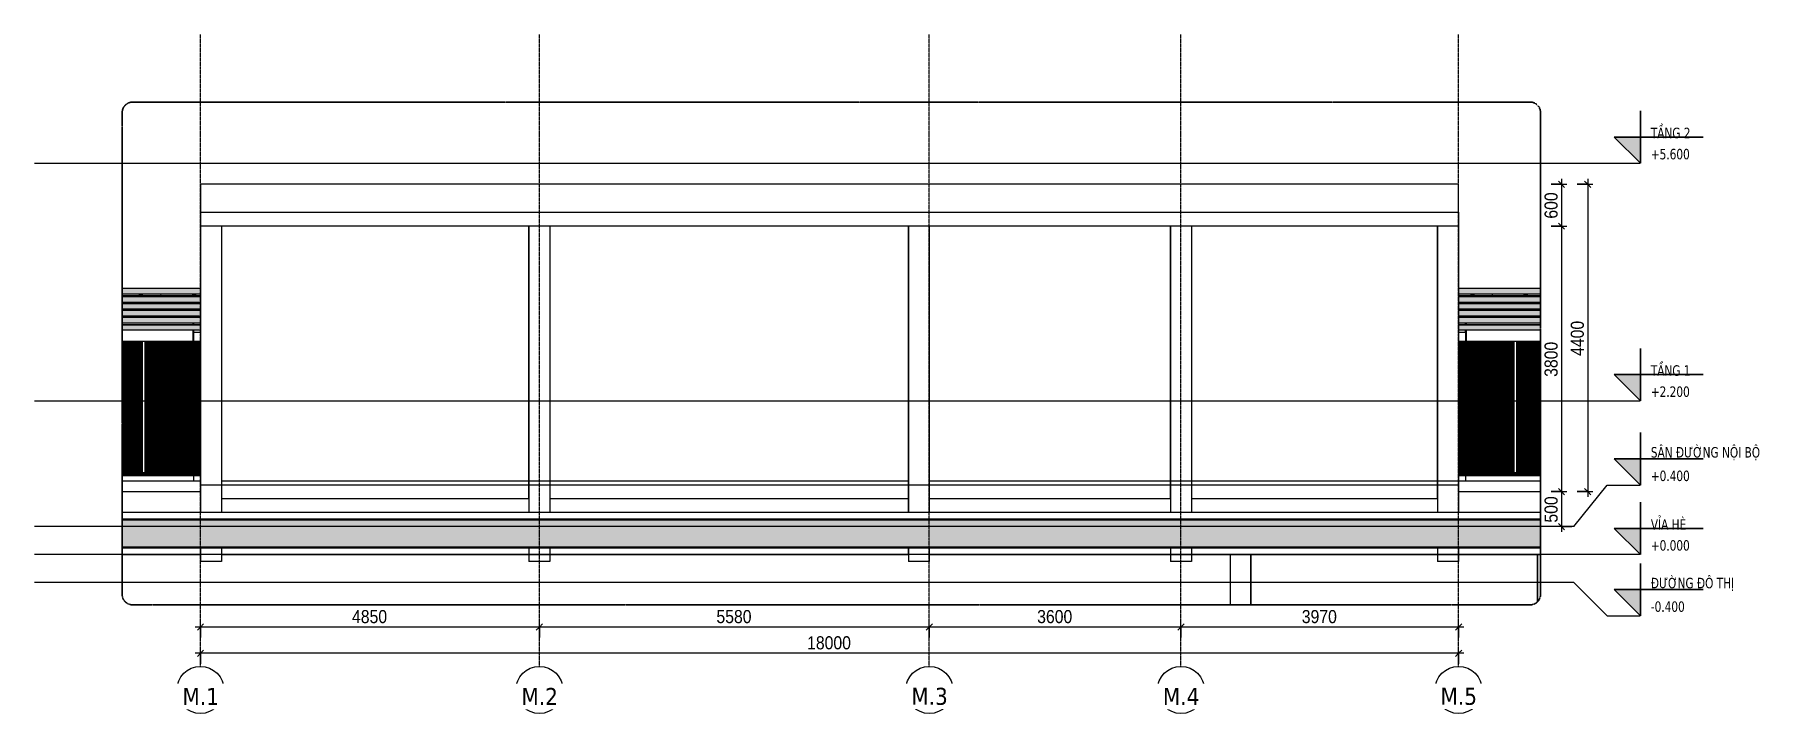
# Model space of a CAD drawing. Header units: millimetres. Extents: x 68650 to 268645, y -2410 to 17645.
# Drawn here: x 164933 to 189614, y -2275 to 7443 of the extents above; entities that cross this region are included whole.
import ezdxf

# ---------------------------------------------------------------- set-up
doc = ezdxf.new("R2010")
doc.units = ezdxf.units.MM
for name, pattern in [('Centre', [31.75, 6.35, -4.7625, 15.875, -4.7625]), ('Grid Line', [22.225, 12.7, -3.175, 3.175, -3.175]), ('Hidden', [7.14375, 4.7625, -2.38125])]:
    doc.linetypes.add(name, pattern=pattern)
for name, color, linetype, lineweight in [('0-3', 10, 'Continuous', 5), ('A-ANNO-DIMS', 211, 'Continuous', 9), ('A-ANNO-DIMS-75', 211, 'Continuous', 9), ('A-DETL-GENF', 92, 'Continuous', 18), ('A-DETL-GENF-2', 92, 'Hidden', 25), ('A-FLOR', 192, 'Continuous', 18), ('A-FLOR-FNSH-1', 7, 'Continuous', 18), ('A-FLOR-FNSH-2', 250, 'Continuous', 35), ('A-FLOR-HRAL', 11, 'Continuous', 18), ('A-FLOR-HRAL-2', 8, 'Continuous', 18), ('A-FLOR-LEVL', 51, 'Continuous', 9), ('A-FLOR-LEVL-1', 51, 'Continuous', 25), ('A-FLOR-LEVL-2', 51, 'Centre', 9), ('A-FLOR-PATT-1', 8, 'Continuous', 18), ('A-GLAZ-CURT', 52, 'Continuous', 18), ('A-GLAZ-CWMG', 51, 'Continuous', 18), ('A-WALL', 113, 'Continuous', 18), ('L-SITE-WALL-1', 7, 'Continuous', 18), ('S-COLS', 52, 'Continuous', 18), ('S-COLS-2', 7, 'Continuous', 18), ('S-GRID-1', 1, 'Grid Line', 9), ('S-GRID-IDEN', 1, 'Continuous', 9)]:
    doc.layers.add(name, color=color, linetype=linetype, lineweight=lineweight)
doc.styles.add('Tahoma_B', font='tahomabd.ttf', dxfattribs={"height": 243.75})
doc.styles.add('Tahoma_B_1', font='tahomabd.ttf', dxfattribs={"width": 0.85, "height": 150})
doc.styles.add('UTM Avo', font='', dxfattribs={"width": 0.9, "height": 187.5})
doc.styles.get('UTM Avo').set_extended_font_data('UTM Avo')
doc.dimstyles.new('1_Dim_chi_tiet_2_5', dxfattribs={"dimscale": 304.8, "dimtxt": 187.368928, "dimasz": 0.295276, "dimexe": 0.246063, "dimexo": 0.0625, "dimgap": 0.024606, "dimtad": 1, "dimdec": 0, "dimrnd": 5, "dimzin": 0, "dimdsep": 46, "dimtxsty": 'UTM Avo', "dimblk1": 'OBLIQUE', "dimblk2": 'OBLIQUE', "dimsah": 1, "dimcen": 0.09, "dimdle": 0.246063, "dimazin": 0, "dimtfac": 1, "dimtdec": 4, "dimtix": 1, "dimtmove": 0, "dimatfit": 3, "dimfxl": 0.492126, "dimfxlon": 1, "dimtvp": 1, "dimtolj": 1, "dimtzin": 0, "dimarcsym": 2})
pattern_1 = [(11.254, (1072.414, 3107.995), (0.00027, 75.81383), [121.397, -655.543]), (11.254, (310.414, 3107.995), (0.00027, 75.813827), [121.397, -655.543]), (11.254, (1437.186, 3122.64), (0.00027, 75.81383), [121.397, -655.543]), (11.254, (675.186, 3122.64), (0.00027, 75.813827), [121.397, -655.543]), (11.254, (1381.976, 3117.47), (0.00027, 75.81383), [121.397, -655.543]), (11.254, (619.976, 3117.47), (0.00027, 75.813827), [121.397, -655.543]), (11.254, (1325.7, 3147.08), (0.00027, 75.81383), [59.004, -717.935]), (11.254, (563.7, 3147.08), (0.00027, 75.813827), [59.004, -717.935]), (11.254, (1288.89, 3142.5), (0.00027, 75.81383), [121.397, -655.543]), (11.254, (526.89, 3142.5), (0.00027, 75.813827), [121.397, -655.543]), (11.254, (1295.386, 3145.79), (0.00027, 75.81383), [121.397, -655.543]), (11.254, (533.386, 3145.79), (0.00027, 75.813827), [121.397, -655.543]), (11.254, (987.96, 3131.356), (0.00027, 75.81383), [121.397, -655.543]), (11.254, (225.96, 3131.356), (0.00027, 75.813827), [121.397, -655.543]), (11.254, (994.45, 3135.23), (0.00027, 75.81383), [121.397, -655.543]), (11.254, (232.45, 3135.23), (0.00027, 75.813827), [121.397, -655.543]), (11.254, (996.2, 3138.03), (0.00027, 75.81383), [121.397, -655.543]), (11.254, (234.2, 3138.03), (0.00027, 75.813827), [121.397, -655.543])]
pattern_2 = [(63.321, (1072.4, 656.52), (-0.0032, 758.2195), [265.175, -1431.948]), (63.321, (310.4, 656.52), (-0.0032, 758.2195), [265.175, -1431.948]), (63.321, (1437.2, 803), (-0.0032, 758.2195), [265.175, -1431.948]), (63.321, (675.2, 803), (-0.0032, 758.2195), [265.175, -1431.948]), (63.321, (1381.98, 751.3), (-0.0032, 758.2195), [265.175, -1431.948]), (63.321, (619.98, 751.3), (-0.0032, 758.2195), [265.175, -1431.948]), (63.321, (1325.7, 1047.44), (-0.0032, 758.2195), [128.888, -1568.236]), (63.321, (563.7, 1047.44), (-0.0032, 758.2195), [128.888, -1568.236]), (63.321, (1288.9, 1001.6), (-0.0032, 758.2195), [265.175, -1431.948]), (63.321, (526.9, 1001.6), (-0.0032, 758.2195), [265.175, -1431.948]), (63.321, (1295.4, 1034.5), (-0.0032, 758.2195), [265.175, -1431.948]), (63.321, (533.4, 1034.5), (-0.0032, 758.2195), [265.175, -1431.948]), (63.321, (987.96, 890.16), (-0.0032, 758.2195), [265.175, -1431.948]), (63.321, (225.96, 890.16), (-0.0032, 758.2195), [265.175, -1431.948]), (63.321, (994.45, 928.94), (-0.0032, 758.2195), [265.175, -1431.948]), (63.321, (232.45, 928.94), (-0.0032, 758.2195), [265.175, -1431.948]), (63.321, (996.2, 956.9), (-0.0032, 758.2195), [265.175, -1431.948]), (63.321, (234.2, 956.9), (-0.0032, 758.2195), [265.175, -1431.948])]

# ---------------------------------------------------------------- blocks, each defined once
blk = doc.blocks.new('NCV_TKTC_KET CAU_rvt-3-TKCS_NHÀ MÁY PHÁT ĐIỆN - MẶT ĐỨNG 2')
at = {"layer": 'L-SITE-WALL-1'}
for p, q in [((86483, 0), (86483, -720)), ((90583, -676), (90583, 0))]:
    blk.add_line(p, q, dxfattribs=at)
at = {"layer": 'S-COLS-2'}
for p, q in [((86183, 0), (86183, -720)), ((86483, -720), (86483, 0)), ((90583, 0), (90583, -676))]:
    blk.add_line(p, q, dxfattribs=at)
blk = doc.blocks.new('NBS_CLDPhysicalSecuritySystems_MtlMeshPnlFncngSym_CLDModsecSecurusS3_InfillPanel - NBS_CLDPhysicalSecuritySystems_MtlMeshPnlFncngSym_CLDModsecSecurusS2_InfillPanel-2369404-TKCS_NHÀ MÁY PHÁT ĐIỆN - MẶT ĐỨNG 2')
at = {"layer": 'A-FLOR-HRAL'}
h = blk.add_hatch(dxfattribs=at)
h.set_pattern_fill('FP_52', color=256, style=0, pattern_type=2)
h.set_pattern_definition([(0, (69403.501, 1050), (0, 13), []), (90, (69403.5, 1050), (-76, 5e-15), [])])
h.paths.add_polyline_path([(70333, 1130), (71453, 1130), (71453, 3050), (70658, 3050), (70658, 1171), (70618, 1171), (70618, 3050), (70333, 3050), (70333, 2895)])
at = {"layer": 'A-FLOR-HRAL-2'}
for p, q in [((70618, 3050), (70333, 3050)), ((70618, 3050), (70618, 1171)), ((70658, 3050), (70618, 3050)), ((70658, 3050), (70658, 1171)), ((71453, 3050), (70658, 3050)), ((70333, 1130), (71453, 1130)), ((70658, 1171), (70618, 1171))]:
    blk.add_line(p, q, dxfattribs=at)
blk = doc.blocks.new('NBS_CLDPhysicalSecuritySystems_MtlMeshPnlFncngSym_CLDModsecSecurusS3_InfillPanel - NBS_CLDPhysicalSecuritySystems_MtlMeshPnlFncngSym_CLDModsecSecurusS2_InfillPanel-2369504-TKCS_NHÀ MÁY PHÁT ĐIỆN - MẶT ĐỨNG 2')
at = {"layer": 'A-FLOR-HRAL'}
h = blk.add_hatch(dxfattribs=at)
h.set_pattern_fill('FP_53', color=256, style=0, pattern_type=2)
h.set_pattern_definition([(180, (91501.628, 1050), (2e-15, 13), []), (90, (91501.63, 1050), (76, -5e-15), [])])
h.paths.add_polyline_path([(89453, 1130), (90626, 1130), (90626, 3050), (90288, 3050), (90288, 1171), (90248, 1171), (90248, 3050), (89453, 3050), (89453, 2895)])
at = {"layer": 'A-FLOR-HRAL-2'}
for p, q in [((90248, 3050), (89453, 3050)), ((90248, 1171), (90248, 3050)), ((90288, 3050), (90248, 3050)), ((90288, 1171), (90288, 3050)), ((90626, 3050), (90288, 3050)), ((89453, 1130), (90626, 1130)), ((90288, 1171), (90248, 1171))]:
    blk.add_line(p, q, dxfattribs=at)
blk = doc.blocks.new('TRỤ ĐỂ XE ĐẦU HỒI - TRỤ ĐỂ XE ĐẦU HỒI-2550560-TKCS_NHÀ MÁY PHÁT ĐIỆN - MẶT ĐỨNG 2')
at = {"layer": 'S-COLS'}
for p, q in [((71353, 3699), (71353, 3693)), ((71353, 3610), (71353, 3594)), ((71353, 3510), (71353, 3495)), ((71343, 3311), (71343, 3294)), ((71343, 3210), (71343, 3050)), ((71353, 3411), (71353, 3395)), ((71353, 3311), (71353, 3294)), ((71353, 3210), (71353, 3185)), ((71353, 3185), (71453, 3185)), ((71353, 3185), (71353, 3050)), ((71353, 1130), (71353, 1050))]:
    blk.add_line(p, q, dxfattribs=at)
blk = doc.blocks.new('Rectangular Mullion - 40 x 80mm-2354326-TKCS_NHÀ MÁY PHÁT ĐIỆN - MẶT ĐỨNG 2')
at = {"layer": 'A-GLAZ-CWMG'}
for points in [[(71453, 3290), (71453, 3294), (70333, 3294), (70333, 3290)], [(71453, 3210), (71453, 3290), (70333, 3290), (70333, 3210)]]:
    blk.add_hatch(color=256, dxfattribs=at).paths.add_polyline_path(points)
for p, q in [((70333, 3294), (71453, 3294)), ((70333, 3290), (71453, 3290)), ((71453, 3210), (70333, 3210))]:
    blk.add_line(p, q, dxfattribs=at)
blk = doc.blocks.new('Rectangular Mullion - 40 x 80mm-2354327-TKCS_NHÀ MÁY PHÁT ĐIỆN - MẶT ĐỨNG 2')
at = {"layer": 'A-GLAZ-CWMG'}
for points in [[(71453, 3806), (71453, 3809), (70333, 3809), (70333, 3806)], [(71453, 3726), (71453, 3806), (70333, 3806), (70333, 3726)]]:
    blk.add_hatch(color=256, dxfattribs=at).paths.add_polyline_path(points)
for p, q in [((71453, 3809), (70333, 3809)), ((71453, 3806), (70333, 3806)), ((71453, 3726), (70333, 3726))]:
    blk.add_line(p, q, dxfattribs=at)
blk = doc.blocks.new('Rectangular Mullion - 40 x 80mm-2354333-TKCS_NHÀ MÁY PHÁT ĐIỆN - MẶT ĐỨNG 2')
at = {"layer": 'A-GLAZ-CWMG'}
for points in [[(71453, 3391), (71453, 3395), (70333, 3395), (70333, 3391)], [(70333, 3311), (71453, 3311), (71453, 3391), (70333, 3391)]]:
    blk.add_hatch(color=256, dxfattribs=at).paths.add_polyline_path(points)
for p, q in [((71453, 3395), (70333, 3395)), ((71453, 3391), (70333, 3391)), ((71453, 3311), (70333, 3311))]:
    blk.add_line(p, q, dxfattribs=at)
blk = doc.blocks.new('TRỤ ĐỂ XE ĐẦU HỒI - TRỤ ĐỂ XE ĐẦU HỒI-V41-TKCS_NHÀ MÁY PHÁT ĐIỆN - MẶT ĐỨNG 2')
at = {"layer": 'S-COLS'}
for p, q in [((89553, 3693), (89553, 3699)), ((89553, 3594), (89553, 3610)), ((89553, 3495), (89553, 3510)), ((89553, 3395), (89553, 3411)), ((89553, 3294), (89553, 3311)), ((89553, 3185), (89553, 3210)), ((89563, 3311), (89563, 3294)), ((89563, 3210), (89563, 3050)), ((89453, 3185), (89553, 3185)), ((89553, 3185), (89553, 3050)), ((89553, 1130), (89553, 1050))]:
    blk.add_line(p, q, dxfattribs=at)
blk = doc.blocks.new('Rectangular Mullion - 40 x 80mm-2358311-TKCS_NHÀ MÁY PHÁT ĐIỆN - MẶT ĐỨNG 2')
at = {"layer": 'A-GLAZ-CWMG'}
for points in [[(90626, 3290), (90626, 3294), (89453, 3294), (89453, 3290)], [(90626, 3210), (90626, 3290), (89453, 3290), (89453, 3210)]]:
    blk.add_hatch(color=256, dxfattribs=at).paths.add_polyline_path(points)
for p, q in [((89453, 3294), (90626, 3294)), ((89453, 3290), (90626, 3290)), ((90626, 3210), (89453, 3210))]:
    blk.add_line(p, q, dxfattribs=at)
blk = doc.blocks.new('Rectangular Mullion - 40 x 80mm-2358312-TKCS_NHÀ MÁY PHÁT ĐIỆN - MẶT ĐỨNG 2')
at = {"layer": 'A-GLAZ-CWMG'}
for points in [[(89453, 3806), (90626, 3806), (90626, 3809), (89453, 3809)], [(89453, 3726), (90626, 3726), (90626, 3806), (89453, 3806)]]:
    blk.add_hatch(color=256, dxfattribs=at).paths.add_polyline_path(points)
for p, q in [((90626, 3809), (89453, 3809)), ((90626, 3806), (89453, 3806)), ((90626, 3726), (89453, 3726))]:
    blk.add_line(p, q, dxfattribs=at)
blk = doc.blocks.new('Rectangular Mullion - 40 x 80mm-2358318-TKCS_NHÀ MÁY PHÁT ĐIỆN - MẶT ĐỨNG 2')
at = {"layer": 'A-GLAZ-CWMG'}
for points in [[(89453, 3391), (90626, 3391), (90626, 3395), (89453, 3395)], [(89453, 3311), (90626, 3311), (90626, 3391), (89453, 3391)]]:
    blk.add_hatch(color=256, dxfattribs=at).paths.add_polyline_path(points)
for p, q in [((90626, 3395), (89453, 3395)), ((90626, 3391), (89453, 3391)), ((90626, 3311), (89453, 3311))]:
    blk.add_line(p, q, dxfattribs=at)
blk = doc.blocks.new('System Panel - Glazed-2550691-TKCS_NHÀ MÁY PHÁT ĐIỆN - MẶT ĐỨNG 2')
at = {"layer": 'A-GLAZ-CURT'}
h = blk.add_hatch(dxfattribs=at)
h.set_pattern_fill('FP_54', color=256, style=0, pattern_type=2)
h.set_pattern_definition(pattern_1)
h.paths.add_polyline_path([(70333, 3707), (71453, 3707), (71453, 3726), (70333, 3726)])
h = blk.add_hatch(dxfattribs=at)
h.set_pattern_fill('FP_55', color=256, style=0, pattern_type=2)
h.set_pattern_definition(pattern_2)
h.paths.add_polyline_path([(71353, 3695), (71353, 3699), (71453, 3699), (71453, 3707), (70333, 3707), (70333, 3695)])
for p, q in [((70333, 3707), (71453, 3707)), ((71353, 3695), (70333, 3695))]:
    blk.add_line(p, q, dxfattribs=at)
blk = doc.blocks.new('System Panel - Glazed-2550685-TKCS_NHÀ MÁY PHÁT ĐIỆN - MẶT ĐỨNG 2')
at = {"layer": 'A-GLAZ-CURT'}
h = blk.add_hatch(dxfattribs=at)
h.set_pattern_fill('FP_54', color=256, style=0, pattern_type=2)
h.set_pattern_definition(pattern_1)
h.paths.add_polyline_path([(89453, 3707), (90626, 3707), (90626, 3726), (89453, 3726)])
h = blk.add_hatch(dxfattribs=at)
h.set_pattern_fill('FP_55', color=256, style=0, pattern_type=2)
h.set_pattern_definition(pattern_2)
h.paths.add_polyline_path([(89553, 3695), (90626, 3695), (90626, 3707), (89453, 3707), (89453, 3699), (89553, 3699)])
for p, q in [((89453, 3707), (90626, 3707)), ((90626, 3695), (89553, 3695))]:
    blk.add_line(p, q, dxfattribs=at)
blk = doc.blocks.new('BORDER VIEW - BORDER VIEW-2321157-TKCS_NHÀ MÁY PHÁT ĐIỆN - MẶT ĐỨNG 2')
at = {"layer": 'A-DETL-GENF-2'}
for p, q in [((70483, 6476), (90476, 6476)), ((70333, -570), (70333, 6326)), ((90626, 6326), (90626, -570)), ((90476, -720), (70483, -720))]:
    blk.add_line(p, q, dxfattribs=at)
for centre, start, end in [((70483, 6326), 90, 180), ((90476, 6326), 0, 90), ((70483, -570), 180, 270), ((90476, -570), 270, 360)]:
    blk.add_arc(centre, 150, start, end, dxfattribs=at)
blk = doc.blocks.new('Level - CAO ĐỘ LEVEL-350587-TKCS_NHÀ MÁY PHÁT ĐIỆN - MẶT ĐỨNG 2')
at = {"layer": 'A-FLOR-LEVL'}
blk.add_hatch(color=256, dxfattribs=at).paths.add_polyline_path([(92054, 2575), (92054, 2200), (91679, 2575)])
at = {"layer": 'A-FLOR-LEVL-1'}
for p, q in [((92054, 2200), (92054, 2950)), ((91679, 2575), (92054, 2200)), ((91679, 2575), (92954, 2575))]:
    blk.add_line(p, q, dxfattribs=at)
blk = doc.blocks.new('Grid - M_Grid Head - Circle-353313-TKCS_NHÀ MÁY PHÁT ĐIỆN - MẶT ĐỨNG 2')
at = {"layer": 'S-GRID-IDEN'}
blk.add_circle((71452.564287, -1937.436661), 337.5, dxfattribs=at)
blk = doc.blocks.new('DIMBLOCK42-TKCS_NHÀ MÁY PHÁT ĐIỆN - MẶT ĐỨNG 2')
at = {"layer": 'A-ANNO-DIMS-75'}
for p, q in [((186631, 5300), (186856, 5300)), ((186781, 5300), (186631, 5300)), ((186781, 5375), (186781, 4700)), ((186631, 4700), (186856, 4700)), ((186781, 4700), (186631, 4700))]:
    blk.add_line(p, q, dxfattribs=at)
at = {"layer": 'A-ANNO-DIMS-75', "lineweight": 25}
for p, q in [((186781, 5300), (186736, 5345)), ((186781, 5300), (186826, 5255)), ((186781, 4700), (186736, 4745)), ((186781, 4700), (186826, 4655))]:
    blk.add_line(p, q, dxfattribs=at)
at = {"layer": 'A-ANNO-DIMS-75', "color": 0, "insert": (186538, 4807), "char_height": 187.5, "width": 462.18, "attachment_point": 1, "rotation": 90, "line_spacing_factor": 1.110334, "style": 'UTM Avo'}
blk.add_mtext('600', dxfattribs=at)
blk = doc.blocks.new('_Oblique')
at = {"color": 0, "linetype": 'ByBlock', "lineweight": -2}
blk.add_line((-0.5, -0.5), (0.5, 0.5), dxfattribs=at)
blk = doc.blocks.new('DIMBLOCK43-TKCS_NHÀ MÁY PHÁT ĐIỆN - MẶT ĐỨNG 2')
at = {"layer": 'A-ANNO-DIMS-75'}
for p, q in [((186631, 4700), (186856, 4700)), ((186781, 4700), (186631, 4700)), ((186781, 4700), (186781, 900)), ((186631, 900), (186856, 900)), ((186781, 900), (186631, 900))]:
    blk.add_line(p, q, dxfattribs=at)
at = {"layer": 'A-ANNO-DIMS-75', "lineweight": 25}
for p, q in [((186781, 4700), (186736, 4745)), ((186781, 4700), (186826, 4655)), ((186781, 900), (186736, 945)), ((186781, 900), (186826, 855))]:
    blk.add_line(p, q, dxfattribs=at)
at = {"layer": 'A-ANNO-DIMS-75', "color": 0, "insert": (186538, 2543), "char_height": 187.5, "width": 616.24, "attachment_point": 1, "rotation": 90, "line_spacing_factor": 1.110334, "style": 'UTM Avo'}
blk.add_mtext('3800', dxfattribs=at)
blk = doc.blocks.new('DIMBLOCK44-TKCS_NHÀ MÁY PHÁT ĐIỆN - MẶT ĐỨNG 2')
at = {"layer": 'A-ANNO-DIMS-75'}
for p, q in [((186631, 900), (186856, 900)), ((186781, 900), (186631, 900)), ((186781, 900), (186781, 325)), ((186931, 400), (186706, 400)), ((186781, 400), (186931, 400))]:
    blk.add_line(p, q, dxfattribs=at)
at = {"layer": 'A-ANNO-DIMS-75', "lineweight": 25}
for p, q in [((186781, 900), (186736, 945)), ((186781, 900), (186826, 855)), ((186781, 400), (186736, 445)), ((186781, 400), (186826, 355))]:
    blk.add_line(p, q, dxfattribs=at)
at = {"layer": 'A-ANNO-DIMS-75', "color": 0, "insert": (186538, 457), "char_height": 187.5, "width": 462.18, "attachment_point": 1, "rotation": 90, "line_spacing_factor": 1.110334, "style": 'UTM Avo'}
blk.add_mtext('500', dxfattribs=at)
blk = doc.blocks.new('DIMBLOCK45-TKCS_NHÀ MÁY PHÁT ĐIỆN - MẶT ĐỨNG 2')
at = {"layer": 'A-ANNO-DIMS-75'}
for p, q in [((187006, 5300), (187231, 5300)), ((187156, 5300), (187006, 5300)), ((187156, 5375), (187156, 825)), ((187006, 900), (187231, 900)), ((187156, 900), (187006, 900))]:
    blk.add_line(p, q, dxfattribs=at)
at = {"layer": 'A-ANNO-DIMS-75', "lineweight": 25}
for p, q in [((187156, 5300), (187111, 5345)), ((187156, 5300), (187201, 5255)), ((187156, 900), (187111, 945)), ((187156, 900), (187201, 855))]:
    blk.add_line(p, q, dxfattribs=at)
at = {"layer": 'A-ANNO-DIMS-75', "color": 0, "insert": (186913, 2843), "char_height": 187.5, "width": 616.24, "attachment_point": 1, "rotation": 90, "line_spacing_factor": 1.110334, "style": 'UTM Avo'}
blk.add_mtext('4400', dxfattribs=at)
blk = doc.blocks.new('DIMBLOCK46-TKCS_NHÀ MÁY PHÁT ĐIỆN - MẶT ĐỨNG 2')
at = {"layer": 'A-ANNO-DIMS-75'}
for p, q in [((181336, -1187), (181336, -962)), ((185308, -1187), (185308, -962)), ((185383, -1037), (181336, -1037)), ((181336, -1037), (181336, -1187)), ((185308, -1037), (185308, -1187))]:
    blk.add_line(p, q, dxfattribs=at)
at = {"layer": 'A-ANNO-DIMS-75', "lineweight": 25}
for p, q in [((181336, -1037), (181291, -1082)), ((181336, -1037), (181381, -992)), ((185308, -1037), (185263, -1082)), ((185308, -1037), (185353, -992))]:
    blk.add_line(p, q, dxfattribs=at)
at = {"layer": 'A-ANNO-DIMS-75', "color": 0, "insert": (183065, -794), "char_height": 187.5, "width": 616.24, "attachment_point": 1, "line_spacing_factor": 1.110334, "style": 'UTM Avo'}
blk.add_mtext('3970', dxfattribs=at)
blk = doc.blocks.new('DIMBLOCK47-TKCS_NHÀ MÁY PHÁT ĐIỆN - MẶT ĐỨNG 2')
at = {"layer": 'A-ANNO-DIMS-75'}
for p, q in [((177736, -1187), (177736, -962)), ((181336, -1187), (181336, -962)), ((181336, -1037), (177736, -1037)), ((177736, -1037), (177736, -1187)), ((181336, -1037), (181336, -1187))]:
    blk.add_line(p, q, dxfattribs=at)
at = {"layer": 'A-ANNO-DIMS-75', "lineweight": 25}
for p, q in [((177736, -1037), (177691, -1082)), ((177736, -1037), (177781, -992)), ((181336, -1037), (181291, -1082)), ((181336, -1037), (181381, -992))]:
    blk.add_line(p, q, dxfattribs=at)
at = {"layer": 'A-ANNO-DIMS-75', "color": 0, "insert": (179279, -794), "char_height": 187.5, "width": 616.24, "attachment_point": 1, "line_spacing_factor": 1.110334, "style": 'UTM Avo'}
blk.add_mtext('3600', dxfattribs=at)
blk = doc.blocks.new('DIMBLOCK48-TKCS_NHÀ MÁY PHÁT ĐIỆN - MẶT ĐỨNG 2')
at = {"layer": 'A-ANNO-DIMS-75'}
for p, q in [((172158, -1187), (172158, -962)), ((177736, -1187), (177736, -962)), ((177736, -1037), (172158, -1037)), ((172158, -1037), (172158, -1187)), ((177736, -1037), (177736, -1187))]:
    blk.add_line(p, q, dxfattribs=at)
at = {"layer": 'A-ANNO-DIMS-75', "lineweight": 25}
for p, q in [((172158, -1037), (172113, -1082)), ((172158, -1037), (172203, -992)), ((177736, -1037), (177691, -1082)), ((177736, -1037), (177781, -992))]:
    blk.add_line(p, q, dxfattribs=at)
at = {"layer": 'A-ANNO-DIMS-75', "color": 0, "insert": (174690, -794), "char_height": 187.5, "width": 616.24, "attachment_point": 1, "line_spacing_factor": 1.110334, "style": 'UTM Avo'}
blk.add_mtext('5580', dxfattribs=at)
blk = doc.blocks.new('DIMBLOCK49-TKCS_NHÀ MÁY PHÁT ĐIỆN - MẶT ĐỨNG 2')
at = {"layer": 'A-ANNO-DIMS-75'}
for p, q in [((167308, -1187), (167308, -962)), ((172158, -1187), (172158, -962)), ((172158, -1037), (167233, -1037)), ((167308, -1037), (167308, -1187)), ((172158, -1037), (172158, -1187))]:
    blk.add_line(p, q, dxfattribs=at)
at = {"layer": 'A-ANNO-DIMS-75', "lineweight": 25}
for p, q in [((167308, -1037), (167263, -1082)), ((167308, -1037), (167353, -992)), ((172158, -1037), (172113, -1082)), ((172158, -1037), (172203, -992))]:
    blk.add_line(p, q, dxfattribs=at)
at = {"layer": 'A-ANNO-DIMS-75', "color": 0, "insert": (169476, -794), "char_height": 187.5, "width": 616.24, "attachment_point": 1, "line_spacing_factor": 1.110334, "style": 'UTM Avo'}
blk.add_mtext('4850', dxfattribs=at)
blk = doc.blocks.new('DIMBLOCK50-TKCS_NHÀ MÁY PHÁT ĐIỆN - MẶT ĐỨNG 2')
at = {"layer": 'A-ANNO-DIMS-75'}
for p, q in [((185383, -1412), (167233, -1412)), ((167308, -1562), (167308, -1337)), ((167308, -1412), (167308, -1562)), ((185308, -1562), (185308, -1337)), ((185308, -1412), (185308, -1562))]:
    blk.add_line(p, q, dxfattribs=at)
at = {"layer": 'A-ANNO-DIMS-75', "lineweight": 25}
for p, q in [((167308, -1412), (167263, -1457)), ((167308, -1412), (167353, -1367)), ((185308, -1412), (185263, -1457)), ((185308, -1412), (185353, -1367))]:
    blk.add_line(p, q, dxfattribs=at)
at = {"layer": 'A-ANNO-DIMS-75', "color": 0, "insert": (175987, -1169), "char_height": 187.5, "width": 770.29, "attachment_point": 1, "line_spacing_factor": 1.110334, "style": 'UTM Avo'}
blk.add_mtext('18000', dxfattribs=at)

msp = doc.modelspace()

# ---------------------------------------------------------------- hatches: boundary and pattern name
at = {"layer": 'A-FLOR-PATT-1'}
h = msp.add_hatch(dxfattribs=at)
h.set_pattern_fill('FP_51', color=256, style=0, pattern_type=2)
h.set_pattern_definition([(0, (96032.27, 0), (238.125, 238.125), [238.125, -238.125]), (0, (96032.27, 89.3), (238.125, 238.125), [238.125, -238.125]), (0, (96032.27, 178.6), (238.125, 238.125), [238.125, -238.125]), (90, (96062.03, 208.36), (-238.125, 238.125), [238.125, -238.125]), (90, (96151.33, 208.36), (-238.125, 238.125), [238.125, -238.125]), (90, (96240.63, 208.36), (-238.125, 238.125), [238.125, -238.125])])
h.paths.add_polyline_path([(166187.5, 100), (186481.3, 100), (186481.3, 500), (166187.5, 500), (166187.5, 262.8)])

# ---------------------------------------------------------------- linework, layer by layer
at = {"layer": 'A-FLOR'}
for p, q in [((167307.5, 4900), (185307.5, 4900)), ((167307.5, 4900), (167307.5, 4700)), ((185307.5, 4700), (167307.5, 4700)), ((185307.5, 4900), (185307.5, 4700)), ((167307.5, 1000), (185307.5, 1000)), ((167307.5, 1000), (167307.5, 600)), ((185307.5, 1000), (185307.5, 600)), ((166187.5, 900), (167307.5, 900)), ((185307.5, 900), (186481.3, 900))]:
    msp.add_line(p, q, dxfattribs=at)
at = {"layer": 'A-FLOR-FNSH-1'}
msp.add_line((186481.3, 600), (166187.5, 600), dxfattribs=at)
at = {"layer": 'A-FLOR-FNSH-2'}
for p, q in [((186481.3, 500), (166187.5, 500)), ((166187.5, 100), (186481.3, 100))]:
    msp.add_line(p, q, dxfattribs=at)
at = {"layer": 'A-FLOR-LEVL'}
for p, q in [((186956.2, 400), (187432.4, 994.9)), ((187432.4, 994.9), (187908.7, 994.9)), ((186956.2, -400), (187432.4, -876.2)), ((187432.4, -876.2), (187908.7, -876.2))]:
    msp.add_line(p, q, dxfattribs=at)
at = {"layer": 'A-FLOR-LEVL-2'}
for p, q in [((164933.1, 5600), (187908.7, 5600)), ((164933.1, 2200), (187908.7, 2200)), ((186956.2, 400), (164933.1, 400)), ((187908.7, 0), (164933.1, 0)), ((186956.2, -400), (164933.1, -400))]:
    msp.add_line(p, q, dxfattribs=at)
at = {"layer": 'A-WALL'}
for p, q in [((185307.5, 5300), (167307.5, 5300)), ((167307.5, 5300), (167307.5, 4900)), ((185307.5, 4900), (185307.5, 5300)), ((167607.5, 4700), (167607.5, 600)), ((172007.5, 800), (172007.5, 4700)), ((172307.5, 4700), (172307.5, 800)), ((177435.7, 600), (177435.7, 4700)), ((177735.7, 4700), (177735.7, 600)), ((181185.7, 800), (181185.7, 4700)), ((181485.7, 4700), (181485.7, 800)), ((185007.5, 800), (185007.5, 4700)), ((167307.5, 1050), (166187.5, 1050)), ((167307.5, 1000), (167307.5, 1050)), ((177435.7, 1050), (167607.5, 1050)), ((186481.3, 1050), (177735.7, 1050)), ((167607.5, 800), (172007.5, 800)), ((172307.5, 800), (177435.7, 800)), ((177735.7, 800), (181185.7, 800)), ((181485.7, 800), (185007.5, 800)), ((166187.5, 0), (167307.5, 0)), ((167307.5, 0), (167307.5, 100)), ((167607.5, 100), (167607.5, 0)), ((167607.5, 0), (177435.7, 0)), ((177435.7, 0), (177435.7, 100)), ((177735.7, 100), (177735.7, 0)), ((177735.7, 0), (186481.3, 0))]:
    msp.add_line(p, q, dxfattribs=at)
at = {"layer": 'S-COLS'}
for p, q in [((167307.5, 4700), (167307.5, 1050)), ((167607.5, 4700), (167307.5, 4700)), ((167607.5, 4700), (167607.5, 1050)), ((172007.5, 4700), (172007.5, 600)), ((172307.5, 4700), (172007.5, 4700)), ((172307.5, 4700), (172307.5, 600)), ((177435.7, 4700), (177435.7, 1050)), ((177735.7, 4700), (177435.7, 4700)), ((177735.7, 4700), (177735.7, 1050)), ((181185.7, 4700), (181185.7, 600)), ((181485.7, 4700), (181185.7, 4700)), ((181485.7, 4700), (181485.7, 600)), ((185007.5, 4700), (185007.5, 600)), ((185307.5, 4700), (185007.5, 4700)), ((185307.5, 4700), (185307.5, 600)), ((167307.5, 1050), (167307.5, 600)), ((167607.5, 1050), (167607.5, 600)), ((177435.7, 1050), (177435.7, 600)), ((177735.7, 1050), (177735.7, 600)), ((167307.5, 100), (167307.5, 0)), ((167307.5, 0), (167307.5, -100)), ((167607.5, 100), (167607.5, 0)), ((167607.5, 0), (167607.5, -100)), ((172007.5, 100), (172007.5, -100)), ((172307.5, 100), (172307.5, -100)), ((177435.7, 100), (177435.7, 0)), ((177435.7, 0), (177435.7, -100)), ((177735.7, 100), (177735.7, 0)), ((177735.7, 0), (177735.7, -100)), ((181185.7, 100), (181185.7, -100)), ((181485.7, 100), (181485.7, -100)), ((185007.5, 100), (185007.5, -100)), ((185307.5, 100), (185307.5, -100)), ((167607.5, -100), (167307.5, -100)), ((172307.5, -100), (172007.5, -100)), ((177735.7, -100), (177435.7, -100)), ((181485.7, -100), (181185.7, -100)), ((185307.5, -100), (185007.5, -100))]:
    msp.add_line(p, q, dxfattribs=at)
at = {"layer": 'S-GRID-1'}
for p, q in [((167307.5, 5567.9), (167307.5, 7442.9)), ((172157.5, 5567.9), (172157.5, 7442.9)), ((177735.7, 5567.9), (177735.7, 7442.9)), ((181335.7, 5567.9), (181335.7, 7442.9)), ((185307.5, 5567.9), (185307.5, 7442.9)), ((167307.5, 275.1), (167307.5, 5567.9)), ((172157.5, 275.1), (172157.5, 5567.9)), ((177735.7, 275.1), (177735.7, 5567.9)), ((181335.7, 275.1), (181335.7, 5567.9)), ((185307.5, 275.1), (185307.5, 5567.9)), ((167307.5, -1599.9), (167307.5, 275.1)), ((172157.5, -1599.9), (172157.5, 275.1)), ((177735.7, -1599.9), (177735.7, 275.1)), ((181335.7, -1599.9), (181335.7, 275.1)), ((185307.5, -1599.9), (185307.5, 275.1))]:
    msp.add_line(p, q, dxfattribs=at)

# ---------------------------------------------------------------- block references
at = {"layer": '0-3'}
msp.add_blockref('NCV_TKTC_KET CAU_rvt-3-TKCS_NHÀ MÁY PHÁT ĐIỆN - MẶT ĐỨNG 2', (95855, 0), dxfattribs=at)
at = {"layer": 'A-DETL-GENF'}
msp.add_blockref('BORDER VIEW - BORDER VIEW-2321157-TKCS_NHÀ MÁY PHÁT ĐIỆN - MẶT ĐỨNG 2', (95855, 0), dxfattribs=at)
at = {"layer": 'A-FLOR-HRAL-2'}
for name in ['NBS_CLDPhysicalSecuritySystems_MtlMeshPnlFncngSym_CLDModsecSecurusS3_InfillPanel - NBS_CLDPhysicalSecuritySystems_MtlMeshPnlFncngSym_CLDModsecSecurusS2_InfillPanel-2369404-TKCS_NHÀ MÁY PHÁT ĐIỆN - MẶT ĐỨNG 2', 'NBS_CLDPhysicalSecuritySystems_MtlMeshPnlFncngSym_CLDModsecSecurusS3_InfillPanel - NBS_CLDPhysicalSecuritySystems_MtlMeshPnlFncngSym_CLDModsecSecurusS2_InfillPanel-2369504-TKCS_NHÀ MÁY PHÁT ĐIỆN - MẶT ĐỨNG 2']:
    msp.add_blockref(name, (95855, 0), dxfattribs=at)
at = {"layer": 'A-FLOR-LEVL-1'}
for p in [(95855, 3400), (95855, 0), (95855, -1205.1), (95855, -2200), (95855, -3076.2)]:
    msp.add_blockref('Level - CAO ĐỘ LEVEL-350587-TKCS_NHÀ MÁY PHÁT ĐIỆN - MẶT ĐỨNG 2', p, dxfattribs=at)
at = {"layer": 'A-GLAZ-CURT'}
for name in ['System Panel - Glazed-2550691-TKCS_NHÀ MÁY PHÁT ĐIỆN - MẶT ĐỨNG 2', 'System Panel - Glazed-2550685-TKCS_NHÀ MÁY PHÁT ĐIỆN - MẶT ĐỨNG 2']:
    msp.add_blockref(name, (95855, 0), dxfattribs=at)
at = {"layer": 'A-GLAZ-CWMG'}
for name, p in [('Rectangular Mullion - 40 x 80mm-2354327-TKCS_NHÀ MÁY PHÁT ĐIỆN - MẶT ĐỨNG 2', (95855, 0)), ('Rectangular Mullion - 40 x 80mm-2358312-TKCS_NHÀ MÁY PHÁT ĐIỆN - MẶT ĐỨNG 2', (95855, 0)), ('Rectangular Mullion - 40 x 80mm-2354333-TKCS_NHÀ MÁY PHÁT ĐIỆN - MẶT ĐỨNG 2', (95855, 298.5)), ('Rectangular Mullion - 40 x 80mm-2354333-TKCS_NHÀ MÁY PHÁT ĐIỆN - MẶT ĐỨNG 2', (95855, 199)), ('Rectangular Mullion - 40 x 80mm-2354333-TKCS_NHÀ MÁY PHÁT ĐIỆN - MẶT ĐỨNG 2', (95855, 99.5)), ('Rectangular Mullion - 40 x 80mm-2358318-TKCS_NHÀ MÁY PHÁT ĐIỆN - MẶT ĐỨNG 2', (95855, 298.5)), ('Rectangular Mullion - 40 x 80mm-2358318-TKCS_NHÀ MÁY PHÁT ĐIỆN - MẶT ĐỨNG 2', (95855, 199)), ('Rectangular Mullion - 40 x 80mm-2358318-TKCS_NHÀ MÁY PHÁT ĐIỆN - MẶT ĐỨNG 2', (95855, 99.5)), ('Rectangular Mullion - 40 x 80mm-2354333-TKCS_NHÀ MÁY PHÁT ĐIỆN - MẶT ĐỨNG 2', (95855, 0)), ('Rectangular Mullion - 40 x 80mm-2354326-TKCS_NHÀ MÁY PHÁT ĐIỆN - MẶT ĐỨNG 2', (95855, 0)), ('Rectangular Mullion - 40 x 80mm-2358318-TKCS_NHÀ MÁY PHÁT ĐIỆN - MẶT ĐỨNG 2', (95855, 0)), ('Rectangular Mullion - 40 x 80mm-2358311-TKCS_NHÀ MÁY PHÁT ĐIỆN - MẶT ĐỨNG 2', (95855, 0))]:
    msp.add_blockref(name, p, dxfattribs=at)
at = {"layer": 'S-COLS'}
for name in ['TRỤ ĐỂ XE ĐẦU HỒI - TRỤ ĐỂ XE ĐẦU HỒI-2550560-TKCS_NHÀ MÁY PHÁT ĐIỆN - MẶT ĐỨNG 2', 'TRỤ ĐỂ XE ĐẦU HỒI - TRỤ ĐỂ XE ĐẦU HỒI-V41-TKCS_NHÀ MÁY PHÁT ĐIỆN - MẶT ĐỨNG 2']:
    msp.add_blockref(name, (95855, 0), dxfattribs=at)
at = {"layer": 'S-GRID-IDEN'}
for p in [(95855, 0), (100705, 0), (106283.2, 0), (109883.2, 0), (113855, 0)]:
    msp.add_blockref('Grid - M_Grid Head - Circle-353313-TKCS_NHÀ MÁY PHÁT ĐIỆN - MẶT ĐỨNG 2', p, dxfattribs=at)

# ---------------------------------------------------------------- texts
at = {"layer": 'A-FLOR-LEVL', "char_height": 150, "line_spacing_factor": 0.996129, "style": 'Tahoma_B_1'}
for s, insert, width, attachment_point in [('\\pt765,1530,2295,3060,3825,4590,5355,6120,6885,7650,8415,9180,9945,10710,11475,12240,13005,13770,14535,15300,16065,16830,17595,18360,19125,19890,20655,21420,22185,22950,23715,24480;TẦNG 2', (188059.1, 5955.8), 678.937, 7), ('\\pt318.75,637.5,956.25,1275,1593.75,1912.5,2231.25,2550,2868.75,3187.5,3506.25,3825,4143.75,4462.5,4781.25,5100,5418.75,5737.5,6056.25,6375,6693.75,7012.5,7331.25,7650,7968.75,8287.5,8606.25,8925,9243.75,9562.5,9881.25,10200;+5.600', (188059.1, 5806.3), 662.362, 1), ('\\pt765,1530,2295,3060,3825,4590,5355,6120,6885,7650,8415,9180,9945,10710,11475,12240,13005,13770,14535,15300,16065,16830,17595,18360,19125,19890,20655,21420,22185,22950,23715,24480;TẦNG 1', (188059.1, 2555.8), 678.937, 7), ('\\pt318.75,637.5,956.25,1275,1593.75,1912.5,2231.25,2550,2868.75,3187.5,3506.25,3825,4143.75,4462.5,4781.25,5100,5418.75,5737.5,6056.25,6375,6693.75,7012.5,7331.25,7650,7968.75,8287.5,8606.25,8925,9243.75,9562.5,9881.25,10200;+2.200', (188059.1, 2406.3), 662.362, 1), ('\\pt765,1530,2295,3060,3825,4590,5355,6120,6885,7650,8415,9180,9945,10710,11475,12240,13005,13770,14535,15300,16065,16830,17595,18360,19125,19890,20655,21420,22185,22950,23715,24480;SÂN ĐƯỜNG NỘI BỘ', (188059.1, 1350.6), 1885.087, 7), ('\\pt318.75,637.5,956.25,1275,1593.75,1912.5,2231.25,2550,2868.75,3187.5,3506.25,3825,4143.75,4462.5,4781.25,5100,5418.75,5737.5,6056.25,6375,6693.75,7012.5,7331.25,7650,7968.75,8287.5,8606.25,8925,9243.75,9562.5,9881.25,10200;+0.400', (188059.1, 1201.2), 662.362, 1), ('\\pt765,1530,2295,3060,3825,4590,5355,6120,6885,7650,8415,9180,9945,10710,11475,12240,13005,13770,14535,15300,16065,16830,17595,18360,19125,19890,20655,21420,22185,22950,23715,24480;VỈA HÈ', (188059.1, 355.8), 641.325, 7), ('\\pt318.75,637.5,956.25,1275,1593.75,1912.5,2231.25,2550,2868.75,3187.5,3506.25,3825,4143.75,4462.5,4781.25,5100,5418.75,5737.5,6056.25,6375,6693.75,7012.5,7331.25,7650,7968.75,8287.5,8606.25,8925,9243.75,9562.5,9881.25,10200;+0.000', (188059.1, 206.3), 662.362, 1), ('\\pt765,1530,2295,3060,3825,4590,5355,6120,6885,7650,8415,9180,9945,10710,11475,12240,13005,13770,14535,15300,16065,16830,17595,18360,19125,19890,20655,21420,22185,22950,23715,24480;ĐƯỜNG ĐÔ THỊ', (188059.1, -520.5), 1438.2, 7), ('\\pt318.75,637.5,956.25,1275,1593.75,1912.5,2231.25,2550,2868.75,3187.5,3506.25,3825,4143.75,4462.5,4781.25,5100,5418.75,5737.5,6056.25,6375,6693.75,7012.5,7331.25,7650,7968.75,8287.5,8606.25,8925,9243.75,9562.5,9881.25,10200;-0.400', (188059.1, -669.9), 594.787, 1)]:
    msp.add_mtext(s, dxfattribs=dict(at, insert=insert, width=width, attachment_point=attachment_point))

# ---------------------------------------------------------------- dimensions: what is measured, and where the dimension line sits
at = {"layer": 'A-ANNO-DIMS'}
for base, p1, p2, override, picture, middle in [((186781.2, 4700), (186631.2, 5300), (186631.2, 4700), {"dimpost": '<>', "dimfxl": 600}, 'DIMBLOCK42-TKCS_NHÀ MÁY PHÁT ĐIỆN - MẶT ĐỨNG 2', (186676.7, 5000)), ((187156.2, 900), (187006.2, 5300), (187006.2, 900), {"dimpost": '<>', "dimfxl": 4400}, 'DIMBLOCK45-TKCS_NHÀ MÁY PHÁT ĐIỆN - MẶT ĐỨNG 2', (187051.7, 3100)), ((186781.2, 900), (186631.2, 4700), (186631.2, 900), {"dimpost": '<>', "dimfxl": 3800}, 'DIMBLOCK43-TKCS_NHÀ MÁY PHÁT ĐIỆN - MẶT ĐỨNG 2', (186676.7, 2800)), ((186781.2, 400), (186631.2, 900), (186931.2, 400), {"dimpost": '<>', "dimfxl": 583.095189}, 'DIMBLOCK44-TKCS_NHÀ MÁY PHÁT ĐIỆN - MẶT ĐỨNG 2', (186676.7, 650))]:
    dim = msp.add_linear_dim(base=base, p1=p1, p2=p2, angle=90, dimstyle='1_Dim_chi_tiet_2_5', override=override, dxfattribs=at)
    dim.commit()
    dim.dimension.update_dxf_attribs({"geometry": picture, "text_midpoint": middle})
for base, p1, p2, override, picture, middle in [((167307.5, -1037.2), (172157.5, -1187.2), (167307.5, -1187.2), {"dimpost": '<>', "dimfxl": 4850}, 'DIMBLOCK49-TKCS_NHÀ MÁY PHÁT ĐIỆN - MẶT ĐỨNG 2', (169732.5, -932.6)), ((172157.5, -1037.2), (177735.7, -1187.2), (172157.5, -1187.2), {"dimpost": '<>', "dimfxl": 5578.181818}, 'DIMBLOCK48-TKCS_NHÀ MÁY PHÁT ĐIỆN - MẶT ĐỨNG 2', (174946.6, -932.6)), ((177735.7, -1037.2), (181335.7, -1187.2), (177735.7, -1187.2), {"dimpost": '<>', "dimfxl": 3600}, 'DIMBLOCK47-TKCS_NHÀ MÁY PHÁT ĐIỆN - MẶT ĐỨNG 2', (179535.7, -932.6)), ((181335.7, -1037.2), (185307.5, -1187.2), (181335.7, -1187.2), {"dimpost": '<>', "dimfxl": 3971.818182}, 'DIMBLOCK46-TKCS_NHÀ MÁY PHÁT ĐIỆN - MẶT ĐỨNG 2', (183321.6, -932.6)), ((167307.5, -1412.2), (185307.5, -1562.2), (167307.5, -1562.2), {"dimpost": '<>', "dimfxl": 18000}, 'DIMBLOCK50-TKCS_NHÀ MÁY PHÁT ĐIỆN - MẶT ĐỨNG 2', (176307.5, -1307.6))]:
    dim = msp.add_linear_dim(base=base, p1=p1, p2=p2, dimstyle='1_Dim_chi_tiet_2_5', override=override, dxfattribs=at)
    dim.commit()
    dim.dimension.update_dxf_attribs({"geometry": picture, "text_midpoint": middle})

# ---------------------------------------------------------------- next in the draw order: texts
at = {"layer": 'S-GRID-IDEN', "char_height": 243.75, "width": 620.25, "attachment_point": 5, "line_spacing_factor": 0.996129, "style": 'Tahoma_B', "bg_fill": 3, "box_fill_scale": 1.25, "bg_fill_color": 256, "bg_fill_true_color": 13158600, "bg_fill_transparency": 0}
for s, insert in [('\\pt952.49944,1904.99888,2857.50075,3810.00019,4762.49962,5714.99906,6667.50094,7620.00037,8572.49981,9524.99925,10477.50113,11430.00056,12382.5,13334.99944,14287.49888,15240.00075,16192.50019,17144.99963,18097.49906,19050.00094,20002.50038,20954.99981,21907.49925,22860.00113,23812.50056,24765,25717.49944,26669.99887,27622.50075,28575.00019,29527.49963,30479.99906;M.1', (167310.7, -2031.1)), ('\\pt952.49944,1904.99888,2857.50075,3810.00019,4762.49962,5714.99906,6667.50094,7620.00037,8572.49981,9524.99925,10477.50113,11430.00056,12382.5,13334.99944,14287.49888,15240.00075,16192.50019,17144.99963,18097.49906,19050.00094,20002.50038,20954.99981,21907.49925,22860.00113,23812.50056,24765,25717.49944,26669.99887,27622.50075,28575.00019,29527.49963,30479.99906;M.2', (172160.7, -2031.1)), ('\\pt952.49944,1904.99888,2857.50075,3810.00019,4762.49962,5714.99906,6667.50094,7620.00037,8572.49981,9524.99925,10477.50113,11430.00056,12382.5,13334.99944,14287.49888,15240.00075,16192.50019,17144.99963,18097.49906,19050.00094,20002.50038,20954.99981,21907.49925,22860.00113,23812.50056,24765,25717.49944,26669.99887,27622.50075,28575.00019,29527.49963,30479.99906;M.3', (177738.9, -2031.1)), ('\\pt952.49944,1904.99888,2857.50075,3810.00019,4762.49962,5714.99906,6667.50094,7620.00037,8572.49981,9524.99925,10477.50113,11430.00056,12382.5,13334.99944,14287.49888,15240.00075,16192.50019,17144.99963,18097.49906,19050.00094,20002.50038,20954.99981,21907.49925,22860.00113,23812.50056,24765,25717.49944,26669.99887,27622.50075,28575.00019,29527.49963,30479.99906;M.4', (181338.9, -2031.1)), ('\\pt952.49944,1904.99888,2857.50075,3810.00019,4762.49962,5714.99906,6667.50094,7620.00037,8572.49981,9524.99925,10477.50113,11430.00056,12382.5,13334.99944,14287.49888,15240.00075,16192.50019,17144.99963,18097.49906,19050.00094,20002.50038,20954.99981,21907.49925,22860.00113,23812.50056,24765,25717.49944,26669.99887,27622.50075,28575.00019,29527.49963,30479.99906;M.5', (185310.7, -2031.1))]:
    msp.add_mtext(s, dxfattribs=dict(at, insert=insert))

doc.saveas('drawing.dxf')
